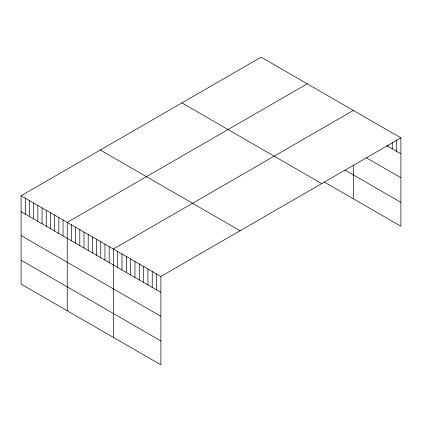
<?xml version="1.0" encoding="UTF-8"?>
<svg xmlns="http://www.w3.org/2000/svg" width="422" height="422" viewBox="0 0 422 422"><rect width="100%" height="100%" fill="white"/><g stroke="black" fill="none" stroke-linecap="round" stroke-linejoin="round"><path stroke-width="0.63" d="M21.1 195.755L160.882 276.457L160.882 364.819L21.1 284.117L21.1 195.755L261.118 57.181L400.9 137.883L400.9 226.245L324.544 182.162M307.248 83.814L67.23 222.389L67.23 310.75M353.372 110.443L113.354 249.017L113.354 337.378M160.882 276.457L400.9 137.883M386.858 145.727L400.9 153.835M366.338 157.775L400.9 177.731M344.985 170.071L400.9 202.349M181.914 102.91L321.696 183.612M100.304 150.026L240.086 230.728M21.1 211.707L160.882 292.409M21.1 235.603L160.882 316.305M21.1 260.221L160.882 340.923M396.58 139.856L396.58 151.34M392.26 142.467L392.26 148.845M387.939 145.078L387.939 146.355M353.372 165.065L353.372 198.804M156.562 273.962L156.562 289.914M152.242 271.467L152.242 287.419M147.922 268.972L147.922 284.924M143.601 266.477L143.601 282.434M139.281 263.982L139.281 279.939M134.956 261.492L134.956 277.444M130.635 258.997L130.635 274.949M126.315 256.502L126.315 272.454M121.995 254.007L121.995 269.959M117.675 251.512L117.675 267.464M109.161 246.596L109.161 262.547M104.967 244.174L104.967 260.126M100.774 241.753L100.774 257.71M96.58 239.332L96.58 255.289M92.386 236.911L92.386 252.868M88.193 234.49L88.193 250.446M83.999 232.068L83.999 248.025M79.805 229.647L79.805 245.604M75.617 227.231L75.617 243.183M71.424 224.81L71.424 240.762M63.036 219.968L63.036 235.919M58.843 217.546L58.843 233.498M54.649 215.125L54.649 231.077M50.455 212.704L50.455 228.655M46.262 210.283L46.262 226.234M42.068 207.861L42.068 223.813M37.874 205.44L37.874 221.392M33.681 203.019L33.681 218.971M29.487 200.598L29.487 216.549M25.294 198.176L25.294 214.128"/></g></svg>
